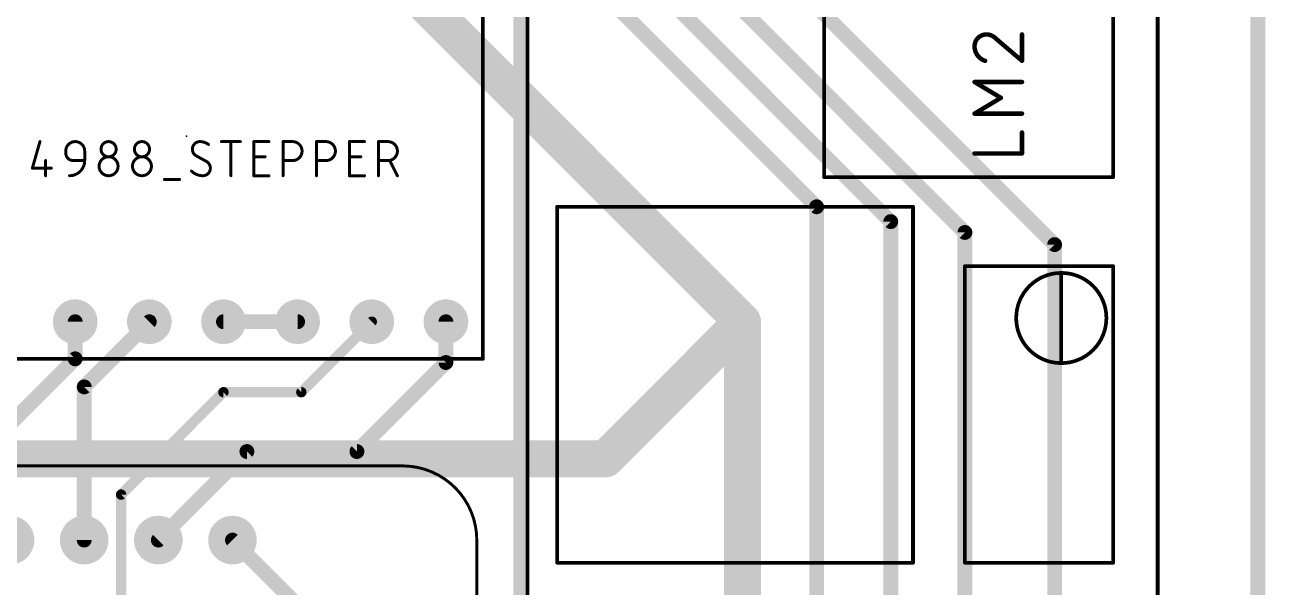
# Model space of a CAD drawing. Extents: x -0.1 to 95.8, y -0.3 to 95.8.
# Drawn here: x 53.27 to 95.76, y 51.23 to 70.49 of the extents above; entities that cross this region are included whole.
import ezdxf

# ---------------------------------------------------------------- set-up
doc = ezdxf.new("R2010")
doc.units = 0
for name, color, linetype in [('1', 12, 'CONTINUOUS'), ('16', 132, 'CONTINUOUS'), ('17', 110, 'CONTINUOUS'), ('21', 253, 'CONTINUOUS'), ('23', 53, 'CONTINUOUS'), ('25', 253, 'CONTINUOUS')]:
    doc.layers.add(name, color=color, linetype=linetype)

# ---------------------------------------------------------------- blocks, each defined once
blk = doc.blocks.new('ROUNDP')
at = {"const_width": 0.5}
blk.add_lwpolyline([(0, -0.25, 1), (0, 0.25, 1), (0, -0.25)], format="xyb", dxfattribs=at)

msp = doc.modelspace()

# ---------------------------------------------------------------- linework, layer by layer
at = {"layer": '1'}
for points, const_width in [([(88.5444, 62.9666), (62.611, 88.9)], 0.508), ([(85.471, 63.3829), (61.349, 87.5049)], 0.508), ([(82.931, 63.754), (60.071, 86.614)], 0.508), ([(80.391, 64.262), (58.801, 85.852)], 0.508), ([(77.851, 60.325), (65.151, 73.025)], 1.27), ([(80.391, 37.932), (80.391, 64.262)], 0.508), ([(82.931, 37.892), (82.931, 63.754)], 0.508), ([(85.471, 37.852), (85.471, 63.3829)], 0.508), ([(88.5444, 37.5934), (88.5444, 62.9666)], 0.508), ([(73.152, 55.626), (77.851, 60.325)], 1.27), ([(77.851, 36.576), (77.851, 60.325)], 1.27), ([(17.4395, 55.626), (73.152, 55.626)], 1.27), ([(62.611, 50.6145), (60.3795, 52.846)], 0.508)]:
    msp.add_lwpolyline(points, dxfattribs=dict(at, const_width=const_width))
for points, const_width in [([(80.518, 64.262, 1), (80.264, 64.262)], 0.254), ([(80.3012, 64.1722, 1), (80.4808, 64.3518)], 0.254), ([(83.058, 63.754, 1), (82.804, 63.754)], 0.254), ([(82.8412, 63.6642, 1), (83.0208, 63.8438)], 0.254), ([(85.598, 63.3829, 1), (85.344, 63.3829)], 0.254), ([(85.3812, 63.2931, 1), (85.5608, 63.4727)], 0.254), ([(88.6714, 62.9666, 1), (88.4174, 62.9666)], 0.254), ([(88.4546, 62.8768, 1), (88.6342, 63.0564)], 0.254), ([(78.1685, 60.325, 1), (77.5335, 60.325)], 0.635), ([(78.0755, 60.1005, 1), (77.6265, 60.5495)], 0.635), ([(77.6265, 60.1005, 1), (78.0755, 60.5495)], 0.635), ([(72.9275, 55.8505, 1), (73.3765, 55.4015)], 0.635), ([(73.152, 55.3085, 1), (73.152, 55.9435)], 0.635), ([(60.4693, 52.9358, 1), (60.2897, 52.7562)], 0.254)]:
    msp.add_lwpolyline(points, format="xyb", dxfattribs=dict(at, const_width=const_width))
at = {"layer": '16'}
for points, const_width in [([(95.504, 95.504), (95.504, 0)], 0.508), ([(70.255, 75.589), (70.255, 45.188)], 0.508), ([(54.991, 59.055), (54.991, 60.325)], 0.508), ([(55.2995, 58.0935), (57.531, 60.325)], 0.508), ([(62.611, 60.325), (60.071, 60.325)], 0.508), ([(65.151, 60.325), (62.738, 57.912)], 0.3556), ([(67.691, 58.928), (67.691, 60.325)], 0.508), ([(54.991, 59.055), (51.4952, 55.5592)], 0.508), ([(64.643, 55.88), (67.691, 58.928)], 0.508), ([(55.2995, 52.846), (55.2995, 58.0935)], 0.508), ([(56.5638, 54.4048), (60.071, 57.912)], 0.3556), ([(62.738, 57.912), (60.071, 57.912)], 0.3556), ([(57.8395, 52.846), (60.8735, 55.88)], 0.508), ([(60.8735, 55.88), (64.643, 55.88)], 0.508), ([(56.5638, 49.3102), (56.5638, 54.4048)], 0.3556)]:
    msp.add_lwpolyline(points, dxfattribs=dict(at, const_width=const_width))
for points, const_width in [([(55.118, 60.325, 1), (54.864, 60.325)], 0.254), ([(57.6208, 60.2352, 1), (57.4412, 60.4148)], 0.254), ([(60.071, 60.452, 1), (60.071, 60.198)], 0.254), ([(62.611, 60.198, 1), (62.611, 60.452)], 0.254), ([(65.2139, 60.2621, 1), (65.0881, 60.3879)], 0.1778), ([(67.818, 60.325, 1), (67.564, 60.325)], 0.254), ([(54.864, 59.055, 1), (55.118, 59.055)], 0.254), ([(55.0808, 58.9652, 1), (54.9012, 59.1448)], 0.254), ([(67.7808, 58.8382, 1), (67.6012, 59.0178)], 0.254), ([(67.564, 58.928, 1), (67.818, 58.928)], 0.254), ([(55.4265, 58.0935, 1), (55.1725, 58.0935)], 0.254), ([(55.2097, 58.1833, 1), (55.3893, 58.0037)], 0.254), ([(60.071, 58.0009, 1), (60.071, 57.8231)], 0.1778), ([(60.1339, 57.8491, 1), (60.0081, 57.9749)], 0.1778), ([(62.6751, 57.9749, 1), (62.8009, 57.8491)], 0.1778), ([(62.738, 57.8231, 1), (62.738, 58.0009)], 0.1778), ([(60.8735, 56.007, 1), (60.8735, 55.753)], 0.254), ([(60.9633, 55.7902, 1), (60.7837, 55.9698)], 0.254), ([(64.5532, 55.9698, 1), (64.7328, 55.7902)], 0.254), ([(64.643, 55.753, 1), (64.643, 56.007)], 0.254), ([(56.5009, 54.4677, 1), (56.6267, 54.3419)], 0.1778), ([(56.6527, 54.4048, 1), (56.4749, 54.4048)], 0.1778), ([(55.1725, 52.846, 1), (55.4265, 52.846)], 0.254), ([(57.7497, 52.9358, 1), (57.9293, 52.7562)], 0.254)]:
    msp.add_lwpolyline(points, format="xyb", dxfattribs=dict(at, const_width=const_width))
at = {"layer": '21'}
for points, const_width in [([(70.485, 85.09), (70.485, 41.91)], 0.127), ([(92.075, 41.91), (92.075, 85.09)], 0.127), ([(80.645, 65.278), (80.645, 75.692)], 0.127), ([(90.551, 75.692), (90.551, 65.278)], 0.127), ([(68.961, 74.295), (68.961, 59.055)], 0.127), ([(87.4268, 69.2613), (87.4268, 70.1644)], 0.1524), ([(86.5237, 70.029), (87.4268, 69.2613)], 0.1524), ([(86.7043, 67.9934), (85.8012, 68.5353)], 0.1524), ([(85.8012, 68.5353), (87.4268, 68.5353)], 0.1524), ([(85.8012, 67.4516), (86.7043, 67.9934)], 0.1524), ([(87.4268, 67.4516), (85.8012, 67.4516)], 0.1524), ([(87.4268, 66.086), (87.4268, 66.8084)], 0.1524), ([(85.8012, 66.086), (87.4268, 66.086)], 0.1524), ([(90.551, 65.278), (80.645, 65.278)], 0.127), ([(83.693, 64.262), (71.501, 64.262)], 0.127), ([(71.501, 64.262), (71.501, 52.07)], 0.127), ([(83.693, 52.07), (83.693, 64.262)], 0.127), ([(90.551, 62.23), (85.471, 62.23)], 0.127), ([(85.471, 62.23), (85.471, 52.07)], 0.127), ([(88.773, 61.976), (88.773, 58.928)], 0.127), ([(90.551, 52.07), (90.551, 62.23)], 0.127), ([(68.961, 59.055), (48.641, 59.055)], 0.127), ([(66.2495, 55.386), (6.2495, 55.386)], 0.1), ([(68.7495, 27.926), (68.7495, 52.846)], 0.1), ([(71.501, 52.07), (83.693, 52.07)], 0.127), ([(85.471, 52.07), (90.551, 52.07)], 0.127)]:
    msp.add_lwpolyline(points, dxfattribs=dict(at, const_width=const_width))
for points, const_width in [([(86.2076, 70.1644, 0.4142), (85.8012, 69.758)], 0.1524), ([(86.5237, 70.029, 0.2053), (86.2076, 70.1644)], 0.1524), ([(86.2076, 70.2025, 1), (86.2076, 70.1263)], 0.0762), ([(86.2076, 70.1263, 1), (86.2076, 70.2025)], 0.0762), ([(87.4649, 70.1644, 1), (87.3887, 70.1644)], 0.0762), ([(85.8012, 69.758, 0.3252), (86.1624, 69.2613)], 0.1524), ([(85.8393, 69.758, 1), (85.7631, 69.758)], 0.0762), ([(85.7631, 69.758, 1), (85.8393, 69.758)], 0.0762), ([(86.5484, 70.058, 1), (86.499, 69.9999)], 0.0762), ([(86.4961, 70.0027, 1), (86.5513, 70.0552)], 0.0762), ([(86.1507, 69.2251, 1), (86.1742, 69.2976)], 0.0762), ([(87.3887, 69.2613, 1), (87.4649, 69.2613)], 0.0762), ([(87.4021, 69.2323, 1), (87.4515, 69.2904)], 0.0762), ([(85.8208, 68.568, 1), (85.7816, 68.5026)], 0.0762), ([(85.8012, 68.5734, 1), (85.8012, 68.4972)], 0.0762), ([(87.4268, 68.4972, 1), (87.4268, 68.5734)], 0.0762), ([(86.7239, 67.9608, 1), (86.6847, 68.0261)], 0.0762), ([(86.6847, 67.9608, 1), (86.7239, 68.0261)], 0.0762), ([(85.8012, 67.4897, 1), (85.8012, 67.4135)], 0.0762), ([(85.7816, 67.4842, 1), (85.8208, 67.4189)], 0.0762), ([(87.4268, 67.4135, 1), (87.4268, 67.4897)], 0.0762), ([(87.4649, 66.8084, 1), (87.3887, 66.8084)], 0.0762), ([(85.8012, 66.1241, 1), (85.8012, 66.0479)], 0.0762), ([(87.3887, 66.086, 1), (87.4649, 66.086)], 0.0762), ([(87.4268, 66.0479, 1), (87.4268, 66.1241)], 0.0762), ([(80.645, 65.3098, 1), (80.645, 65.2463)], 0.0635), ([(80.6133, 65.278, 1), (80.6768, 65.278)], 0.0635), ([(90.5192, 65.278, 1), (90.5828, 65.278)], 0.0635), ([(90.551, 65.2463, 1), (90.551, 65.3098)], 0.0635), ([(71.501, 64.2938, 1), (71.501, 64.2302)], 0.0635), ([(71.5328, 64.262, 1), (71.4693, 64.262)], 0.0635), ([(83.7248, 64.262, 1), (83.6612, 64.262)], 0.0635), ([(83.693, 64.2302, 1), (83.693, 64.2938)], 0.0635), ([(85.471, 62.2618, 1), (85.471, 62.1983)], 0.0635), ([(85.5028, 62.23, 1), (85.4393, 62.23)], 0.0635), ([(88.773, 58.907, 1), (88.773, 61.997, 1), (88.773, 58.907)], 0.127), ([(88.8048, 61.976, 1), (88.7413, 61.976)], 0.0635), ([(90.5828, 62.23, 1), (90.5192, 62.23)], 0.0635), ([(90.551, 62.1983, 1), (90.551, 62.2618)], 0.0635), ([(68.9292, 59.055, 1), (68.9928, 59.055)], 0.0635), ([(68.961, 59.0232, 1), (68.961, 59.0868)], 0.0635), ([(88.7413, 58.928, 1), (88.8048, 58.928)], 0.0635), ([(68.7495, 52.846, 0.4091), (66.2495, 55.386)], 0.1), ([(66.2499, 55.411, 1), (66.2491, 55.361)], 0.05), ([(66.2495, 55.361, 1), (66.2495, 55.411)], 0.05), ([(68.7745, 52.846, 1), (68.7245, 52.846)], 0.05), ([(68.7245, 52.846, 1), (68.7745, 52.846)], 0.05), ([(71.501, 52.1018, 1), (71.501, 52.0382)], 0.0635), ([(71.4693, 52.07, 1), (71.5328, 52.07)], 0.0635), ([(83.6612, 52.07, 1), (83.7248, 52.07)], 0.0635), ([(83.693, 52.0382, 1), (83.693, 52.1018)], 0.0635), ([(85.471, 52.1018, 1), (85.471, 52.0382)], 0.0635), ([(85.4393, 52.07, 1), (85.5028, 52.07)], 0.0635), ([(90.5192, 52.07, 1), (90.5828, 52.07)], 0.0635), ([(90.551, 52.0382, 1), (90.551, 52.1018)], 0.0635)]:
    msp.add_lwpolyline(points, format="xyb", dxfattribs=dict(at, const_width=const_width))
at = {"layer": '23'}
msp.add_point((58.801, 66.675), dxfattribs=at)
at = {"layer": '25', "const_width": 0.1016}
for points in [[(53.7843, 66.4942), (53.5247, 65.5854)], [(60.0016, 66.4942), (60.6507, 66.4942)], [(60.3262, 65.3258), (60.3262, 66.4942)], [(61.1088, 65.3258), (61.1088, 66.4942)], [(61.1088, 66.4942), (61.6281, 66.4942)], [(62.1141, 65.3258), (62.1141, 66.4942)], [(62.1141, 66.4942), (62.4386, 66.4942)], [(63.2571, 65.3258), (63.2571, 66.4942)], [(63.2571, 66.4942), (63.5816, 66.4942)], [(64.3854, 65.3258), (64.3854, 66.4942)], [(64.3854, 66.4942), (64.9047, 66.4942)], [(65.3811, 65.3258), (65.3811, 66.4942)], [(65.3811, 66.4942), (65.7056, 66.4942)], [(53.979, 65.8451), (53.979, 65.3258)], [(54.6677, 66.1047), (54.6677, 66.1696)], [(55.3168, 65.8451), (54.9273, 65.8451)], [(55.3168, 66.1696), (55.3168, 65.8451)], [(59.4922, 65.8126), (59.1352, 66.0074)], [(61.1088, 65.9749), (61.4983, 65.9749)], [(62.4386, 65.8451), (62.1141, 65.8451)], [(63.5816, 65.8451), (63.2571, 65.8451)], [(64.3854, 65.9749), (64.7749, 65.9749)], [(65.7056, 65.8451), (65.3811, 65.8451)], [(66.0302, 65.3258), (65.7706, 65.8451)], [(53.5247, 65.5854), (54.1738, 65.5854)], [(58.0473, 65.196), (58.5665, 65.196)], [(61.6281, 65.3258), (61.1088, 65.3258)], [(64.9047, 65.3258), (64.3854, 65.3258)]]:
    msp.add_lwpolyline(points, dxfattribs=at)
at = {"layer": '25'}
for points, const_width in [([(53.8087, 66.4872, 1), (53.7599, 66.5012)], 0.0508), ([(55.3168, 66.1696, 1), (54.6677, 66.1696)], 0.1016), ([(56.3948, 66.2346, 1), (55.8756, 66.2346)], 0.1016), ([(57.5378, 66.2346, 1), (57.0186, 66.2346)], 0.1016), ([(59.265, 66.4942, 0.4142), (59.0054, 66.2346)], 0.1016), ([(59.5571, 66.3968, 0.1623), (59.265, 66.4942)], 0.1016), ([(59.265, 66.5196, 1), (59.265, 66.4688)], 0.0508), ([(59.265, 66.4688, 1), (59.265, 66.5196)], 0.0508), ([(59.5419, 66.3765, 1), (59.5724, 66.4172)], 0.0508), ([(60.0016, 66.5196, 1), (60.0016, 66.4688)], 0.0508), ([(60.3516, 66.4942, 1), (60.3008, 66.4942)], 0.0508), ([(60.6507, 66.4688, 1), (60.6507, 66.5196)], 0.0508), ([(61.1342, 66.4942, 1), (61.0834, 66.4942)], 0.0508), ([(61.1088, 66.5196, 1), (61.1088, 66.4688)], 0.0508), ([(61.6281, 66.4688, 1), (61.6281, 66.5196)], 0.0508), ([(62.1395, 66.4942, 1), (62.0887, 66.4942)], 0.0508), ([(62.1141, 66.5196, 1), (62.1141, 66.4688)], 0.0508), ([(62.4386, 65.8451, 1), (62.4386, 66.4942)], 0.1016), ([(62.4386, 66.5196, 1), (62.4386, 66.4688)], 0.0508), ([(62.4386, 66.4688, 1), (62.4386, 66.5196)], 0.0508), ([(63.2825, 66.4942, 1), (63.2317, 66.4942)], 0.0508), ([(63.2571, 66.5196, 1), (63.2571, 66.4688)], 0.0508), ([(63.5816, 65.8451, 1), (63.5816, 66.4942)], 0.1016), ([(63.5816, 66.5196, 1), (63.5816, 66.4688)], 0.0508), ([(63.5816, 66.4688, 1), (63.5816, 66.5196)], 0.0508), ([(64.4108, 66.4942, 1), (64.36, 66.4942)], 0.0508), ([(64.3854, 66.5196, 1), (64.3854, 66.4688)], 0.0508), ([(64.9047, 66.4688, 1), (64.9047, 66.5196)], 0.0508), ([(65.4065, 66.4942, 1), (65.3557, 66.4942)], 0.0508), ([(65.3811, 66.5196, 1), (65.3811, 66.4688)], 0.0508), ([(65.7056, 65.8451, 1), (65.7056, 66.4942)], 0.1016), ([(65.7056, 66.5196, 1), (65.7056, 66.4688)], 0.0508), ([(65.7056, 66.4688, 1), (65.7056, 66.5196)], 0.0508), ([(54.0044, 65.8451, 1), (53.9536, 65.8451)], 0.0508), ([(54.693, 66.1696, 1), (54.6423, 66.1696)], 0.0508), ([(54.6423, 66.1696, 1), (54.693, 66.1696)], 0.0508), ([(54.6677, 66.1047, 0.4142), (54.9273, 65.8451)], 0.1016), ([(54.693, 66.1047, 1), (54.6423, 66.1047)], 0.0508), ([(54.6423, 66.1047, 1), (54.693, 66.1047)], 0.0508), ([(54.7975, 65.3258, 0.4142), (55.3168, 65.8451)], 0.1016), ([(54.9273, 65.8705, 1), (54.9273, 65.8197)], 0.0508), ([(54.9273, 65.8197, 1), (54.9273, 65.8705)], 0.0508), ([(55.3422, 66.1696, 1), (55.2914, 66.1696)], 0.0508), ([(55.2914, 66.1696, 1), (55.3422, 66.1696)], 0.0508), ([(55.3422, 65.8451, 1), (55.2914, 65.8451)], 0.0508), ([(55.2914, 65.8451, 1), (55.3422, 65.8451)], 0.0508), ([(55.3168, 65.8197, 1), (55.3168, 65.8705)], 0.0508), ([(56.4598, 65.6504, 1), (55.8106, 65.6504)], 0.1016), ([(55.8756, 66.2346, 1), (56.3948, 66.2346)], 0.1016), ([(55.901, 66.2346, 1), (55.8502, 66.2346)], 0.0508), ([(55.8502, 66.2346, 1), (55.901, 66.2346)], 0.0508), ([(56.4202, 66.2346, 1), (56.3694, 66.2346)], 0.0508), ([(56.3694, 66.2346, 1), (56.4202, 66.2346)], 0.0508), ([(57.6028, 65.6504, 1), (56.9536, 65.6504)], 0.1016), ([(57.0186, 66.2346, 1), (57.5378, 66.2346)], 0.1016), ([(57.044, 66.2346, 1), (56.9932, 66.2346)], 0.0508), ([(56.9932, 66.2346, 1), (57.044, 66.2346)], 0.0508), ([(57.5632, 66.2346, 1), (57.5124, 66.2346)], 0.0508), ([(57.5124, 66.2346, 1), (57.5632, 66.2346)], 0.0508), ([(59.0054, 66.2346, 0.2656), (59.1352, 66.0074)], 0.1016), ([(59.0308, 66.2346, 1), (58.98, 66.2346)], 0.0508), ([(58.98, 66.2346, 1), (59.0308, 66.2346)], 0.0508), ([(59.1474, 66.0297, 1), (59.1231, 65.9851)], 0.0508), ([(59.1223, 65.9855, 1), (59.1481, 66.0292)], 0.0508), ([(61.1088, 66.0003, 1), (61.1088, 65.9495)], 0.0508), ([(61.4983, 65.9495, 1), (61.4983, 66.0003)], 0.0508), ([(62.1141, 65.8705, 1), (62.1141, 65.8197)], 0.0508), ([(62.4386, 65.8705, 1), (62.4386, 65.8197)], 0.0508), ([(62.4386, 65.8197, 1), (62.4386, 65.8705)], 0.0508), ([(63.2571, 65.8705, 1), (63.2571, 65.8197)], 0.0508), ([(63.5816, 65.8705, 1), (63.5816, 65.8197)], 0.0508), ([(63.5816, 65.8197, 1), (63.5816, 65.8705)], 0.0508), ([(64.3854, 66.0003, 1), (64.3854, 65.9495)], 0.0508), ([(64.7749, 65.9495, 1), (64.7749, 66.0003)], 0.0508), ([(65.3811, 65.8705, 1), (65.3811, 65.8197)], 0.0508), ([(65.7056, 65.8705, 1), (65.7056, 65.8197)], 0.0508), ([(65.7056, 65.8197, 1), (65.7056, 65.8705)], 0.0508), ([(65.7933, 65.8564, 1), (65.7478, 65.8337)], 0.0508), ([(53.5002, 65.5924, 1), (53.5491, 65.5785)], 0.0508), ([(53.5247, 65.6108, 1), (53.5247, 65.56)], 0.0508), ([(54.1738, 65.56, 1), (54.1738, 65.6108)], 0.0508), ([(55.8106, 65.6504, 1), (56.4598, 65.6504)], 0.1016), ([(55.836, 65.6504, 1), (55.7852, 65.6504)], 0.0508), ([(55.7852, 65.6504, 1), (55.836, 65.6504)], 0.0508), ([(56.4852, 65.6504, 1), (56.4344, 65.6504)], 0.0508), ([(56.4344, 65.6504, 1), (56.4852, 65.6504)], 0.0508), ([(56.9536, 65.6504, 1), (57.6028, 65.6504)], 0.1016), ([(56.979, 65.6504, 1), (56.9282, 65.6504)], 0.0508), ([(56.9282, 65.6504, 1), (56.979, 65.6504)], 0.0508), ([(57.6282, 65.6504, 1), (57.5774, 65.6504)], 0.0508), ([(57.5774, 65.6504, 1), (57.6281, 65.6504)], 0.0508), ([(58.9729, 65.4881, 0.2), (59.3624, 65.3258)], 0.1016), ([(58.991, 65.506, 1), (58.9549, 65.4702)], 0.0508), ([(59.3624, 65.3258, 0.4142), (59.6221, 65.5854)], 0.1016), ([(59.6221, 65.5854, 0.2656), (59.4922, 65.8126)], 0.1016), ([(59.5051, 65.8345, 1), (59.4793, 65.7907)], 0.0508), ([(59.4801, 65.7903, 1), (59.5044, 65.8349)], 0.0508), ([(59.6474, 65.5854, 1), (59.5967, 65.5854)], 0.0508), ([(59.5967, 65.5854, 1), (59.6474, 65.5854)], 0.0508), ([(53.9536, 65.3258, 1), (54.0044, 65.3258)], 0.0508), ([(54.7975, 65.3512, 1), (54.7975, 65.3004)], 0.0508), ([(58.0473, 65.2214, 1), (58.0473, 65.1706)], 0.0508), ([(58.5665, 65.1706, 1), (58.5665, 65.2214)], 0.0508), ([(59.3624, 65.3512, 1), (59.3624, 65.3004)], 0.0508), ([(59.3624, 65.3004, 1), (59.3624, 65.3512)], 0.0508), ([(60.3008, 65.3258, 1), (60.3516, 65.3258)], 0.0508), ([(61.1088, 65.3512, 1), (61.1088, 65.3004)], 0.0508), ([(61.0834, 65.3258, 1), (61.1342, 65.3258)], 0.0508), ([(61.6281, 65.3004, 1), (61.6281, 65.3512)], 0.0508), ([(62.0887, 65.3258, 1), (62.1395, 65.3258)], 0.0508), ([(63.2317, 65.3258, 1), (63.2825, 65.3258)], 0.0508), ([(64.3854, 65.3512, 1), (64.3854, 65.3004)], 0.0508), ([(64.36, 65.3258, 1), (64.4108, 65.3258)], 0.0508), ([(64.9047, 65.3004, 1), (64.9047, 65.3512)], 0.0508), ([(65.3557, 65.3258, 1), (65.4065, 65.3258)], 0.0508), ([(66.0075, 65.3144, 1), (66.0529, 65.3372)], 0.0508)]:
    msp.add_lwpolyline(points, format="xyb", dxfattribs=dict(at, const_width=const_width))

# ---------------------------------------------------------------- block references
at = {"layer": '17', "xscale": 1.53, "yscale": 1.53, "rotation": 90}
for p in [(54.991, 60.325), (54.991, 60.325), (57.531, 60.325), (57.531, 60.325), (60.071, 60.325), (60.071, 60.325), (62.611, 60.325), (62.611, 60.325), (65.151, 60.325), (65.151, 60.325), (67.691, 60.325), (67.691, 60.325)]:
    msp.add_blockref('ROUNDP', p, dxfattribs=at)
at = {"layer": '17', "xscale": 1.665, "yscale": 1.665}
for p in [(52.7595, 52.846), (52.7595, 52.846), (55.2995, 52.846), (55.2995, 52.846), (57.8395, 52.846), (57.8395, 52.846), (60.3795, 52.846), (60.3795, 52.846)]:
    msp.add_blockref('ROUNDP', p, dxfattribs=at)

doc.saveas('drawing.dxf')
